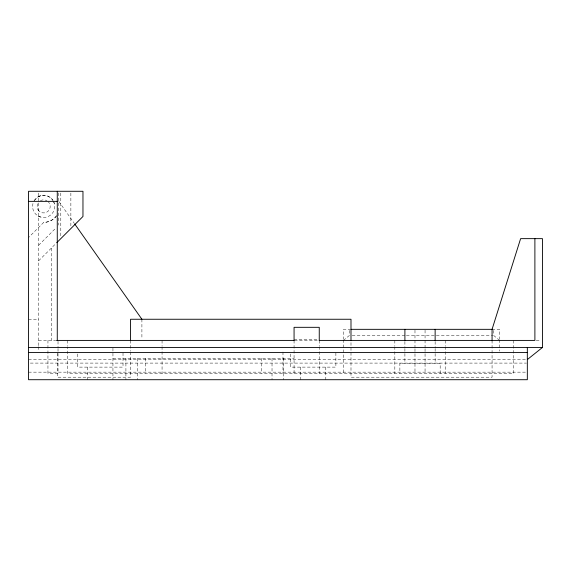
<?xml version="1.0" encoding="UTF-8"?>
<svg xmlns="http://www.w3.org/2000/svg" width="571" height="571" viewBox="0 0 571 571"><rect width="100%" height="100%" fill="white"/><g stroke="black" fill="none" stroke-linecap="round" stroke-linejoin="round"><path stroke-width="0.43" stroke-dasharray="2.85 2.14" d="M34.438 200.371L38.121 196.802L40.798 195.696M56.529 215.745C53.717 219.978 48.656 222.262 43.667 222.426L28.55 237.543M38.628 245.266L56.258 227.629M38.628 260.811L56.201 243.239M343.442 340.416L349.488 335.377L349.488 329.331M38.121 196.802C43.032 193.99 49.898 195.51 52.889 200.371M28.55 319.253L38.628 319.253M350.994 329.331L343.442 329.331L343.442 338.924M492.066 329.331L499.625 329.331L499.625 338.924M352.157 335.377L405.524 335.377M406.409 335.377L492.687 335.377M294.065 339.41L318.39 339.41M38.628 340.416L55.68 340.416M294.458 340.416L318.754 340.416M536.205 340.416L540.708 340.416M112.944 358.303L294.065 358.303M28.55 359.573L526.448 359.573M30.334 363.092L526.448 363.092M28.55 372.156L526.448 372.156M38.121 216.002L40.798 217.108M499.625 340.416L493.58 335.377L493.58 329.331M37.993 209.671L39.035 211.034A6.552 6.552 0 0 0 48.299 211.034A6.552 6.552 0 0 0 48.299 201.77M58.777 201.363L74.173 223.197M53.474 201.363L54.373 203.533M513.729 340.416L513.729 373.42L67.342 373.42L67.342 346.661M499.625 339.795L499.625 351.129M492.066 340.416L492.066 377.195L350.994 377.195L350.994 340.416M445.209 340.416L445.209 345.769M445.209 346.661L445.209 373.42M440.177 373.42L440.177 363.342L399.871 363.342L399.871 373.42M435.138 341.544L435.138 347.646M435.138 348.517L435.138 363.342M425.06 330.216L425.06 347.846M425.06 348.731L425.06 373.42M414.981 330.216L414.981 347.846M414.981 348.731L414.981 373.42M404.903 341.544L404.903 347.646M404.903 348.517L404.903 363.342M394.832 340.416L394.832 345.769M394.832 346.661L394.832 373.42M343.442 339.795L343.442 373.42M335.884 352.892L335.884 367.117L290.539 367.117L290.539 352.892M325.805 367.117L325.805 379.715M319.253 340.416L319.253 345.933M319.253 346.661L319.253 373.42M300.617 367.117L300.617 379.715M294.065 340.416L294.065 373.42M283.359 358.303L283.359 379.715M282.98 352.007L282.98 373.42M272.024 358.303L272.024 379.715M261.318 358.303L261.318 373.42M162.064 340.416L162.064 345.769M162.064 346.661L162.064 373.42M145.691 358.303L145.691 373.42M141.908 319.253L141.908 338.653M137.247 358.303L137.247 379.715M130.573 340.416L130.573 351.122M130.573 352.007L130.573 377.195L57.271 377.195L57.271 352.007M125.913 358.303L125.913 379.715M123.015 352.892L123.015 367.117L77.67 367.117L77.67 352.892M112.944 348.224L112.944 379.715M87.748 367.117L87.748 379.715M70.868 193.062L70.868 225.902M67.342 340.416L67.342 345.769M60.797 193.041L60.797 236.016M58.777 192.984L58.777 225.11M58.021 341.308L58.021 347.553M58.021 348.446L58.021 373.42L47.95 373.42L47.95 348.446M51.219 248.214L51.219 340.416M47.95 340.416L47.95 347.553M38.628 193.055L38.628 345.805M38.628 346.668L38.628 351.122M39.035 211.034A6.552 6.552 0 0 1 39.035 201.77M40.391 200.728A6.552 6.552 0 0 1 46.936 200.728M56.636 215.817A16.031 16.031 0 0 1 43.667 222.426M53.603 201.492A11.085 11.085 0 0 1 43.667 217.487A11.085 11.085 0 0 1 33.725 201.492M34.067 200.856A11.085 11.085 0 0 1 53.267 200.856"/><path stroke-width="0.86" d="M56.736 242.704L82.966 216.473L82.966 191.285L28.55 191.285L28.55 379.715L527.333 379.715L527.333 347.468M527.333 359.573L542.45 347.468L542.45 238.642L520.616 238.642L492.066 329.331L492.066 340.794M28.55 201.363L57.271 201.363M351.265 329.331L492.687 329.331M56.55 340.416L294.065 340.416M319.253 340.416L534.891 340.416L534.891 238.642M28.55 347.468L542.45 347.468M28.55 352.507L527.333 352.507M74.687 223.925L141.908 319.253M435.138 329.331L435.138 340.666M404.903 329.331L404.903 340.666M350.994 340.687L350.994 319.253L130.573 319.253L130.573 340.502M319.253 340.616L319.253 327.319L294.065 327.319L294.065 340.594M57.271 191.285L57.271 340.416"/></g></svg>
